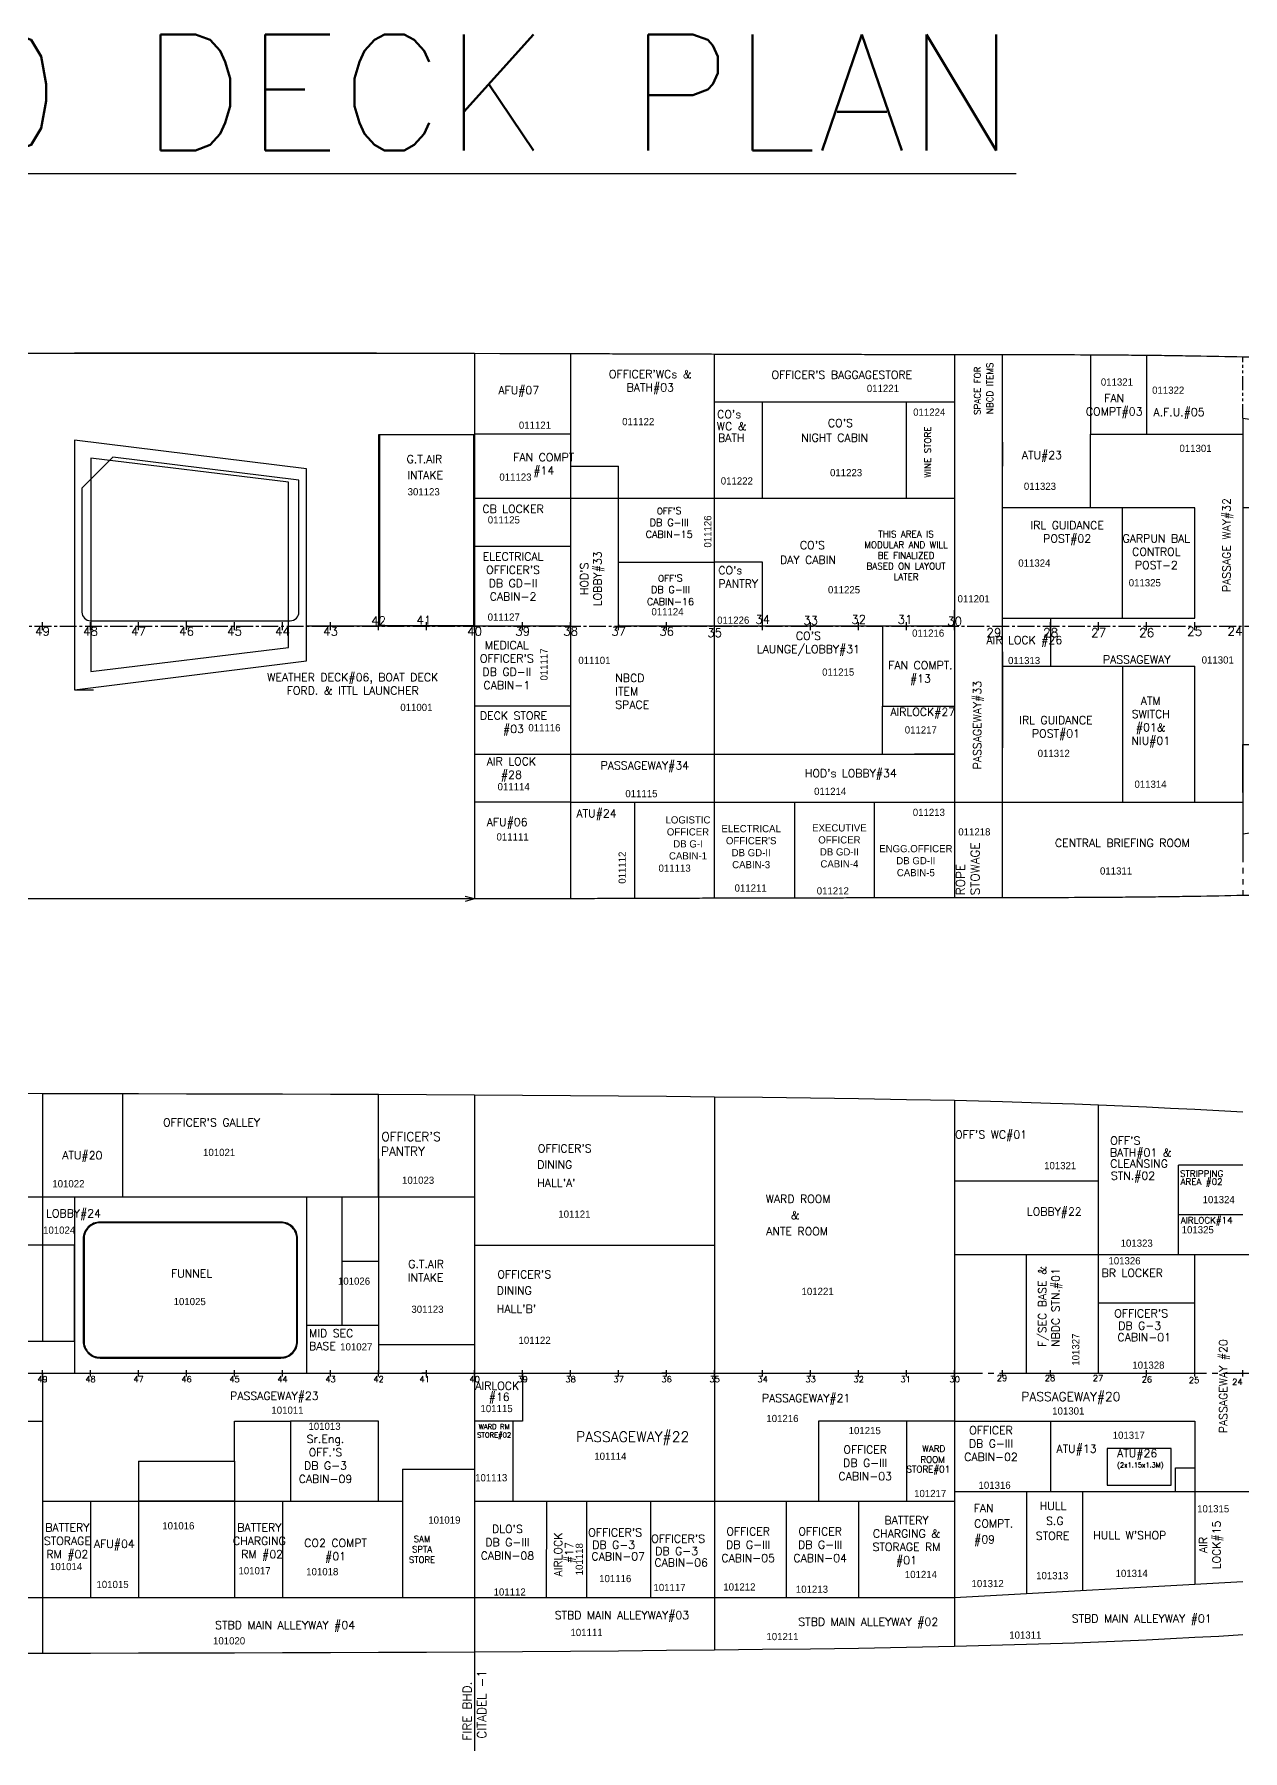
# Model space of a CAD drawing. Header units: millimetres. Extents: x 8394 to 174021, y 916 to 54598.
# Drawn here: x 89373 to 127127, y 971 to 54598 of the extents above; entities that cross this region are included whole.
import ezdxf
from ezdxf.enums import TextEntityAlignment as Align

# ---------------------------------------------------------------- set-up
doc = ezdxf.new("R2010")
doc.units = ezdxf.units.MM
doc.header["$LTSCALE"] = 700
doc.header["$MEASUREMENT"] = 0
for name, pattern in [('CENTER', [2, 1.25, -0.25, 0.25, -0.25]), ('CENTER2', [1.125, 0.75, -0.125, 0.125, -0.125]), ('PHANTOM', [2.5, 1.25, -0.25, 0.25, -0.25, 0.25, -0.25]), ('PHANTOM2', [1.25, 0.625, -0.125, 0.125, -0.125, 0.125, -0.125])]:
    doc.linetypes.add(name, pattern=pattern)
for name, color, linetype in [('00', 7, 'Continuous'), ('01', 7, 'Continuous'), ('01DK', 7, 'Continuous'), ('1 DECK', 7, 'Continuous'), ('CL', 7, 'Continuous'), ('COMPT.NOS', 4, 'Continuous'), ('COMPTNAME', 7, 'Continuous'), ('SUPPLIERS_WEAPONS_AND_SENSORS', 7, 'Continuous')]:
    doc.layers.add(name, color=color, linetype=linetype)
doc.styles.add('ROMANS', font='romans.shx', dxfattribs={"height": 150})
doc.styles.add('style1', font='romans.shx', dxfattribs={"height": 250})

# ---------------------------------------------------------------- blocks, each defined once
blk = doc.blocks.new('L1', base_point=(121652, 116332))
at = {"color": 251, "true_color": 0x636466}
blk.add_line((121652, 116207), (121652, 116457), dxfattribs=at)

msp = doc.modelspace()

# ---------------------------------------------------------------- hatches: boundary and pattern name
at = {"linetype": 'ByBlock', "lineweight": -2, "ltscale": 0.2, "true_color": 0x000000}
h = msp.add_hatch(color=18, dxfattribs=at)
edge = h.paths.add_edge_path()
edge.add_arc((111966, 36106), 9.78, 0, 360)

# ---------------------------------------------------------------- linework, layer by layer
at = {"color": 18, "true_color": 0x000000}
for p, q in [((103126, 44632), (103126, 27582)), ((118126, 44597), (118126, 27616)), ((118126, 44597), (118126, 27616)), ((119627, 27618), (119627, 44596)), ((124127, 44574), (124127, 42107)), ((118126, 43107), (110626, 43107)), ((112126, 40107), (112126, 43107)), ((116626, 40107), (116626, 43107)), ((127127, 42607), (127127, 29606, 0)), ((122377, 39807), (122377, 42107)), ((103126, 40107), (118126, 40107)), ((133127, 39807), (127127, 39807)), ((103126, 38607), (106126, 38607)), ((107626, 38107), (110626, 38107)), ((89625, 35982), (89625, 36232)), ((91125, 35982), (91125, 36232)), ((92625, 35982), (92625, 36232)), ((94125, 35997), (94125, 36247)), ((94125, 36142), (94125, 36042)), ((95625, 35982), (95625, 36232)), ((97125, 35982), (97125, 36232)), ((98626, 35982), (98626, 36232)), ((100126, 35982), (100126, 36232)), ((101626, 35982), (101626, 36232)), ((103126, 35982), (103126, 36232)), ((106126, 36107), (103126, 36107)), ((106126, 36107), (103126, 36107)), ((104626, 35982), (104626, 36232)), ((106126, 35982), (106126, 36232)), ((107626, 35982), (107626, 36232)), ((107626, 36157), (107626, 36057)), ((109126, 35982), (109126, 36232)), ((110626, 35982), (110626, 36232)), ((112126, 35982), (112126, 36232)), ((113626, 35982), (113626, 36232)), ((91225, 34110), (90625, 34110)), ((127127, 32407), (133127, 32407)), ((127127, 32407), (133127, 32407)), ((103126, 32107), (118126, 32107)), ((103126, 32107), (118126, 32107)), ((106126, 30607), (118126, 30607)), ((108126, 30607), (108126, 27595)), ((113126, 30607), (113126, 27610)), ((115626, 27614), (115626, 30607)), ((103126, 27582), (102836, 27660)), ((103126, 27582), (102836, 27660)), ((103126, 27582), (102836, 27504)), ((103126, 27582), (102836, 27504)), ((89625, 21509), (89625, 13763)), ((100126, 18263), (100126, 21480)), ((103126, 21466), (103126, 18263)), ((110626, 21403), (110626, 4122)), ((118126, 21291), (118126, 4234)), ((100126, 19463), (100126, 12763)), ((100126, 18263), (83623, 18264)), ((90625, 18263), (90625, 12763)), ((97875, 18263), (97875, 12763)), ((103126, 18263), (100126, 18263)), ((100126, 18263), (100126, 13563)), ((103126, 18263), (103126, 4059)), ((103126, 16763), (110626, 16763)), ((103126, 16763), (110626, 16763)), ((133127, 16463), (118126, 16463)), ((122627, 12763), (122627, 16463)), ((122627, 14963), (125627, 14963)), ((97875, 14263), (100126, 14263)), ((87825, 13763), (90625, 13763)), ((100126, 13663), (103126, 13663)), ((87825, 12763), (90625, 12763)), ((89625, 12663), (89625, 12863)), ((89625, 12663), (89625, 12863)), ((89625, 12763), (89625, 11513)), ((89625, 12763), (89625, 4017)), ((91125, 12663), (91125, 12863)), ((91125, 12663), (91125, 12863)), ((92625, 12663), (92625, 12863)), ((94125, 12663), (94125, 12863)), ((95625, 12663), (95625, 12863)), ((97125, 12663), (97125, 12863)), ((98626, 12663), (98626, 12863)), ((100126, 12663), (100126, 12863)), ((101626, 12663), (101626, 12863)), ((103126, 12663), (103126, 12863)), ((103126, 12763), (118126, 12763)), ((104626, 12663), (104626, 12863)), ((106126, 12663), (106126, 12863)), ((107626, 12663), (107626, 12863)), ((109126, 12663), (109126, 12863)), ((110626, 12663), (110626, 12863)), ((110626, 12763), (118126, 12763)), ((112126, 12663), (112126, 12863)), ((113626, 12663), (113626, 12863)), ((115126, 12663), (115126, 12863)), ((116626, 12663), (116626, 12863)), ((118126, 12663), (118126, 12863)), ((118126, 12663), (118126, 12863)), ((119627, 12663), (119627, 12863)), ((121127, 12663), (121127, 12863)), ((124127, 12663), (124127, 12863)), ((125627, 12663), (125627, 12863)), ((127127, 12663), (127127, 12863)), ((116626, 11263), (116626, 8763)), ((118126, 11263), (122627, 11263)), ((121127, 11263), (121127, 9063)), ((121127, 11263), (121127, 9063)), ((92625, 10013), (92625, 8763)), ((92625, 10013), (92625, 5762)), ((95625, 10013), (95625, 5762)), ((100876, 9763), (103126, 9763)), ((100876, 9763), (100876, 5762)), ((100876, 9763), (103126, 9763)), ((100876, 9763), (100876, 5762)), ((100876, 9763), (103126, 9763)), ((100876, 9763), (100876, 5762)), ((89625, 8763), (100876, 8763)), ((95625, 8763), (92625, 8763)), ((95566, 8763), (95243, 8763)), ((103126, 8763), (118126, 8763)), ((112876, 5762), (112876, 8763)), ((115126, 8763), (115126, 5762)), ((133127, 9063), (118126, 9063)), ((71624, 5762), (118126, 5762)), ((92625, 5762), (95625, 5762))]:
    msp.add_line(p, q, dxfattribs=at)
at = {"color": 18, "linetype": 'Continuous', "true_color": 0x000000}
for p, q in [((106126, 44624), (106126, 27590)), ((106126, 36107), (103126, 36107)), ((119627, 35307), (119627, 32307)), ((106126, 33607), (103126, 33607)), ((122627, 16463), (122627, 21153)), ((122627, 18763), (118126, 18763)), ((90625, 12763), (118126, 12763))]:
    msp.add_line(p, q, dxfattribs=at)
at = {"color": 18, "linetype": 'CENTER2', "true_color": 0x000000}
msp.add_line((30320, 36107), (174021, 36107), dxfattribs=at)
msp.add_line((30320, 36107), (174021, 36107), dxfattribs=at)
at = {"color": 18, "linetype": 'ByBlock', "true_color": 0x000000}
msp.add_line((103126, 30857), (103126, 29607), dxfattribs=at)
at = {"color": 18, "lineweight": -2, "true_color": 0x000000}
msp.add_line((92125, 21509), (92125, 18263), dxfattribs=at)
at = {"color": 18, "linetype": 'ByBlock', "lineweight": -2, "ltscale": 0.2, "true_color": 0x000000}
for p, q in [((98976, 18263), (98976, 14263)), ((98976, 16263), (100126, 16263))]:
    msp.add_line(p, q, dxfattribs=at)
at = {"color": 18, "true_color": 0x000000}
for points in [[(110678, 44610, 0.000242), (112126, 44606, 0.000094), (112876, 44605, -0.000048), (113626, 44603, -0.000044), (114376, 44602, 0.000115), (115126, 44600, 0.000129), (115876, 44599, 0.000009), (118126, 44597, -0.000027), (118877, 44597, -0.000137), (119627, 44596, -0.000198), (120377, 44595, -0.000333), (121127, 44593, -0.000703), (122627, 44586, -0.000416), (123377, 44581, -0.00079), (124127, 44574, -0.000842), (124877, 44565, -0.000675), (125627, 44553, -0.001235), (127127, 44524, -0.001138), (128627, 44488, -0.000487)], [(83131, 44632), (93010, 44632), (93025, 44632), (93039, 44632), (98626, 44632), (100126, 44632), (100146, 44632), (100876, 44632), (101626, 44632), (102376, 44632), (103106, 44632), (103126, 44632), (103921, 44631), (103935, 44631, 0.001689), (104626, 44628, -0.000218), (105376, 44627, 0.000043), (106126, 44624, 0.000065), (106876, 44622, -0.000106), (107626, 44620, -0.000124), (108376, 44618, -0.000025), (109126, 44615, 0.000017), (109876, 44613, 0.000085), (110626, 44610, 0.000008), (110678, 44610)], [(128627, 27726, -0.001138), (127127, 27690, -0.001235), (125627, 27661, -0.000675), (124877, 27649, -0.000842), (124127, 27640, -0.00079), (123377, 27633, -0.000416), (122627, 27628, -0.000703), (121127, 27621, -0.000333), (120377, 27619, -0.000198), (119627, 27618, -0.000137), (118877, 27617, -0.000027), (118126, 27617, 0.000009), (115876, 27615, 0.000129), (115126, 27614, 0.000115), (114376, 27612, -0.000044), (113626, 27611, -0.000048), (112876, 27609, 0.000094), (112126, 27608, 0.000215), (110678, 27604, -0.001851), (110626, 27604, 0.000085), (109876, 27601, 0.000017), (109126, 27599, -0.000025), (108376, 27596, -0.000124), (107626, 27594, -0.000106), (106876, 27592, 0.000065), (106126, 27590, 0.000043), (105376, 27587, -0.000218), (104626, 27586, 0.001689), (103935, 27583), (103921, 27583), (103126, 27582), (103106, 27582), (102376, 27582), (101626, 27582), (100876, 27582), (100146, 27582), (100126, 27582), (98626, 27582), (93039, 27582), (93025, 27582), (93010, 27582), (83131, 27582)], [(101631, 36127), (103056, 36127, 0.414214), (103106, 36177), (103106, 42037, 0.414214), (103056, 42087), (101631, 42087), (100206, 42087, 0.414214), (100155, 42037), (100155, 36177, 0.414214), (100206, 36127), (101630, 36127)]]:
    msp.add_lwpolyline(points, format="xyb", dxfattribs=at)
at = {"color": 18, "true_color": 0x000000, "elevation": 0}
msp.add_lwpolyline([(122377, 44588), (122377, 42107), (127127, 42107)], dxfattribs=at)
at = {"color": 18, "true_color": 0x000000}
for points in [[(127127, 42607), (141378, 40607), (141378, 31607), (127127, 29607)], [(103126, 42097), (103126, 36107), (100136, 36107), (100136, 42097), (103126, 42097)], [(106126, 41107), (107626, 41107)], [(118126, 36107), (107626, 36107), (107626, 41107)], [(112126, 36107), (112126, 38107), (110626, 38107)], [(115876, 36107), (115876, 33607)], [(118126, 30607), (119627, 30607)], [(120377, 12763), (120377, 12763), (125627, 12763), (125627, 16463)], [(120377, 12763), (120377, 16463)], [(86625, 9763), (87625, 9763), (87625, 11263), (89625, 11263)], [(95625, 10013), (95625, 11263), (97375, 11263)], [(100126, 8763), (100126, 11263), (97375, 11263), (97375, 8763)], [(118126, 11263), (113876, 11263), (113876, 8763)], [(122627, 11263), (125627, 11263), (125627, 9063)]]:
    msp.add_lwpolyline(points, dxfattribs=at)
at = {"color": 18, "true_color": 0x000000, "elevation": 3667}
msp.add_lwpolyline([(97876, 41024), (90625, 41922), (90625, 41622), (90625, 34622), (90625, 34122), (97876, 35022)], close=True, dxfattribs=at)
at = {"color": 18, "true_color": 0x000000}
for points in [[(91425, 13238), (97075, 13238, 0.414214), (97600, 13763), (97600, 16963, 0.414214), (97075, 17488), (91425, 17488, 0.414214), (90900, 16963), (90900, 13763, 0.414214)], [(91425, 13263), (97075, 13263, 0.414214), (97575, 13763), (97575, 16963, 0.414214), (97075, 17463), (91425, 17463, 0.414214), (90925, 16963), (90925, 13763, 0.414214)]]:
    msp.add_lwpolyline(points, format="xyb", close=True, dxfattribs=at)
at = {"color": 18, "linetype": 'ByBlock', "lineweight": -2, "ltscale": 0.2, "true_color": 0x000000}
msp.add_lwpolyline([(89625, 16763), (89625, 13763), (90625, 13763), (90625, 16763), (89625, 16763)], dxfattribs=at)
at = {"color": 18, "linetype": 'CENTER', "true_color": 0x000000}
msp.add_lwpolyline([(8394, 12763), (118126, 12763), (168786, 12763)], dxfattribs=at)
at = {"color": 18, "true_color": 0x000000}
msp.add_lwpolyline([(125627, 9063), (125027, 9063), (125027, 9813), (125627, 9813)], close=True, dxfattribs=at)
at = {"color": 18, "linetype": 'ByBlock', "lineweight": -2, "ltscale": 0.2, "true_color": 0x000000}
for centre in [(111236, 36107), (111966, 36106)]:
    msp.add_circle(centre, 9.78, dxfattribs=at)
at = {"layer": '00', "color": 18, "true_color": 0x000000}
for p, q in [((110626, 27604), (110626, 44610)), ((125627, 39807), (119627, 39807)), ((125627, 36357), (125627, 39807)), ((100126, 36107), (97876, 36107, 3667)), ((119627, 34857), (125627, 34857)), ((125627, 30607, 0), (125627, 34857)), ((106126, 30607), (103126, 30607)), ((125127, 16463), (125127, 19263)), ((127127, 19263), (125127, 19263)), ((127127, 17713), (125127, 17713)), ((90625, 16763), (89625, 16763)), ((101626, 12763), (101476, 12763)), ((118126, 5762), (127127, 6262))]:
    msp.add_line(p, q, dxfattribs=at)
msp.add_lwpolyline([(89625, 16763), (74624, 16763), (63624, 16763)], dxfattribs=at)
at = {"layer": '01', "color": 18, "linetype": 'ByBlock', "true_color": 0x000000}
for p, q in [((100061, 44632), (90625, 44632)), ((106126, 42107), (103126, 42107)), ((119627, 41857), (119627, 41107)), ((123377, 36357), (123377, 39807)), ((118126, 36107), (118126, 36607)), ((118126, 36107), (118126, 36607)), ((119627, 36357), (125627, 36357)), ((121127, 36357), (121127, 34857)), ((123377, 34857), (123377, 30607, 0)), ((125627, 30607, 0), (125627, 32407, 0)), ((118126, 32107), (116876, 32107)), ((119627, 30607), (127127, 30607, 0)), ((103126, 30472), (103126, 29722)), ((103126, 27582), (90618, 27582)), ((100126, 18263), (100126, 19513)), ((109126, 12763), (108976, 12763)), ((104326, 11263), (104326, 8763)), ((92625, 10013), (95625, 10013)), ((91125, 8763), (91125, 5762)), ((92625, 8763), (95625, 8763)), ((97125, 8763), (97125, 5762)), ((105376, 8763), (105369, 5762)), ((106626, 8763), (106626, 5762)), ((106626, 8763), (106626, 5762)), ((108626, 8763), (108626, 5762)), ((110626, 8763), (112626, 8763)), ((120377, 9063), (120377, 5887)), ((122127, 9063), (122127, 5985)), ((93706, 5762), (94544, 5762)), ((103126, 4059), (103126, 971))]:
    msp.add_line(p, q, dxfattribs=at)
at = {"layer": '01', "color": 18, "linetype": 'PHANTOM2', "true_color": 0x000000}
msp.add_line((127127, 42607), (127127, 44524), dxfattribs=at)
at = {"layer": '01', "color": 18, "linetype": 'PHANTOM', "true_color": 0x000000}
msp.add_line((127127, 29606), (127127, 27690), dxfattribs=at)
at = {"layer": '01', "color": 18, "true_color": 0x000000}
msp.add_lwpolyline([(91824, 41384), (90860, 40421), (90860, 36548), (90860, 36548, 0.414214), (91130, 36278), (97370, 36278), (97370, 36278, 0.414214), (97640, 36548), (97640, 40666), (91824, 41384)], format="xyb", dxfattribs=at)
at = {"layer": '01', "color": 18, "linetype": 'ByBlock', "true_color": 0x000000}
for points in [[(115876, 32107), (115876, 33607), (118126, 33607)], [(104626, 12763), (104626, 11263), (103126, 11263)], [(125627, 9063), (125627, 6179)]]:
    msp.add_lwpolyline(points, dxfattribs=at)
msp.add_lwpolyline([(124894, 10413), (122894, 10413), (122894, 9263), (124894, 9263)], close=True, dxfattribs=at)
at = {"layer": '01DK', "color": 18, "true_color": 0x000000}
msp.add_line((98986, 44632), (97885, 44632), dxfattribs=at)
at = {"layer": '1 DECK', "color": 18, "true_color": 0x000000}
for points in [[(88125, 21511, 0), (89625, 21509, 0), (91125, 21505, 0), (92625, 21502, 0), (94125, 21498, 0), (95625, 21494, 0), (97125, 21490, 0), (98626, 21485, 0), (100126, 21480, 0), (101626, 21474, 0), (103126, 21466, 0), (104626, 21457, 0), (106126, 21446, 0), (107626, 21434, 0), (109126, 21418, 0), (110626, 21403, 0), (112126, 21388, 0), (113626, 21370, 0), (115126, 21349, 0), (116626, 21322, 0), (118126, 21291, 0), (119627, 21252, 0), (121127, 21207, 0), (121877, 21181, 0), (122627, 21153, 0), (123377, 21122, 0), (124127, 21088, 0), (124877, 21051, 0), (125627, 21013, 0), (126377, 20972, 0), (127127, 20929, 0)], [(88125, 4014, 0), (89625, 4017, 0), (91125, 4020, 0), (92625, 4024, 0), (94125, 4028, 0), (95625, 4032, 0), (97125, 4035, 0), (98626, 4040, 0), (100126, 4045, 0), (101626, 4052, 0), (103126, 4059, 0), (104626, 4069, 0), (106126, 4079, 0), (107626, 4092, 0), (109126, 4107, 0), (110626, 4122, 0), (112126, 4138, 0), (113626, 4155, 0), (115126, 4177, 0), (116626, 4203, 0), (118126, 4234, 0), (119627, 4273, 0), (121127, 4318, 0), (121877, 4344, 0), (122627, 4372, 0), (123377, 4403, 0), (124127, 4437, 0), (124877, 4474, 0), (125627, 4513, 0), (126377, 4553, 0), (127127, 4596, 0)]]:
    msp.add_polyline3d(points, dxfattribs=at)
at = {"layer": 'CL', "color": 18, "true_color": 0x000000, "elevation": 3667}
msp.add_lwpolyline([(97313, 40602), (91137, 41359), (91137, 34685), (97313, 35442)], close=True, dxfattribs=at)
at = {"layer": 'SUPPLIERS_WEAPONS_AND_SENSORS', "color": 18, "linetype": 'Continuous', "true_color": 0x000000}
msp.add_line((127127, 30907, 0), (127127, 32407), dxfattribs=at)

# ---------------------------------------------------------------- block references
at = {"color": 18, "true_color": 0x000000, "xscale": 1.000048201625, "yscale": 1.000048201625, "zscale": 1.000048201625}
for p in [(104626, 36107), (115126, 36107), (116626, 36107), (116626, 36107), (116626, 36107), (118126, 36107), (118126, 36107), (119627, 36107), (121127, 36107), (122627, 36107), (122627, 36107), (124127, 36107), (124127, 36107), (125627, 36107), (125627, 36107)]:
    msp.add_blockref('L1', p, dxfattribs=at)

# ---------------------------------------------------------------- texts
at = {"color": 18, "true_color": 0x000000, "style": 'ROMANS'}
for s, height, p in [('SPACE FOR', 200, (118939, 44215)), ('NBCD ITEMS', 200, (119327, 44343)), ('CITADEL -1', 275, (103489, 3490)), ('FIRE BHD.', 275, (103032, 3126))]:
    msp.add_text(s, height=height, rotation=90, dxfattribs=at).set_placement(p, align=Align.RIGHT)
for s, height, p in [('49', 270, (89628, 35945)), ('48', 270, (91128, 35945)), ('47', 270, (92628, 35945)), ('46', 270, (94128, 35945)), ('45', 270, (95628, 35945)), ('44', 270, (97128, 35945)), ('43', 270, (98629, 35945)), ('42', 270, (100129, 36272)), ('41', 270, (101543, 36295)), ('40', 270, (103129, 35945)), ('39', 270, (104629, 35945)), ('38', 270, (106129, 35945)), ('37', 270, (107629, 35945)), ('36', 270, (109129, 35945)), ('35', 270, (110629, 35902)), ('34', 270, (112129, 36317)), ('33', 270, (113629, 36288)), ('32', 270, (115129, 36317)), ('31', 270, (116575, 36317)), ('30', 270, (118126, 36260)), ('49', 189, (89628, 12576)), ('48', 189, (91128, 12576)), ('47', 189, (92628, 12576)), ('46', 189, (94128, 12576)), ('45', 189, (95628, 12576)), ('44', 189, (97128, 12576)), ('43', 189, (98629, 12576)), ('42', 189, (100129, 12576)), ('41', 189, (101568, 12576)), ('40', 189, (103129, 12576)), ('39', 189, (104629, 12576)), ('38', 189, (106129, 12576)), ('37', 189, (107629, 12576)), ('36', 189, (109129, 12576)), ('35', 189, (110629, 12578)), ('34', 189, (112129, 12576)), ('33', 189, (113629, 12576)), ('32', 189, (115129, 12576)), ('31', 189, (116597, 12576)), ('30', 189, (118129, 12576))]:
    msp.add_text(s, height=height, dxfattribs=at).set_placement(p, align=Align.MIDDLE)
for s, height, p in [('29', 275, (119355, 35766)), ('28', 275, (121127, 35766)), ('27', 275, (122627, 35766)), ('26', 275, (124127, 35766)), ('25', 275, (125627, 35807)), ('24', 275, (126888, 35814)), ('29', 189, (119608, 12519)), ('28', 189, (121108, 12519)), ('27', 189, (122608, 12519)), ('26', 189, (124134, 12475)), ('25', 189, (125608, 12455)), ('24', 189, (126962, 12397))]:
    msp.add_text(s, height=height, dxfattribs=at).set_placement(p, align=Align.CENTER)
at = {"color": 18, "linetype": 'Continuous', "true_color": 0x000000, "insert": (53525, 54598), "char_height": 3626.77, "width": 86555.61, "attachment_point": 1, "style": 'ROMANS'}
msp.add_mtext('{\\L01 DECK & 10 DECK PLAN}', dxfattribs=at)
at = {"color": 18, "true_color": 0x000000, "style": 'ROMANS'}
for s, insert, char_height, width, attachment_point in [('THIS AREA IS MODULAR AND WILL BE FINALIZED BASED ON LAYOUT LATER', (116610, 38315), 200.01, 2860.14, 5), ('{\\H0.625x;ATU#26\\P\\H0.6x;(2x1.15x1.3M)\\P }', (123204, 10388), 400.02, 1855.18, 1)]:
    msp.add_mtext(s, dxfattribs=dict(at, insert=insert, char_height=char_height, width=width, attachment_point=attachment_point))
at = {"layer": 'COMPT.NOS', "color": 18, "linetype": 'ByBlock', "true_color": 0x000000, "char_height": 225, "width": 1831.54, "attachment_point": 1}
for s, insert in [('011221', (115385, 43648)), ('011321', (122696, 43847)), ('011322', (124298, 43592)), ('011224', (116832, 42907)), ('011121', (104512, 42499)), ('011122', (107740, 42610)), ('011301', (125152, 41775)), ('011123', (103903, 40877)), ('011222', (110820, 40757)), ('011223', (114234, 41016)), ('301123', (101036, 40418)), ('011323', (120291, 40590)), ('011125', (103540, 39540)), ('011324', (120116, 38191)), ('011325', (123567, 37575)), ('011225', (114170, 37357)), ('011201', (118219, 37074)), ('011127', (103537, 36503)), ('011124', (108654, 36670)), ('011226', (110708, 36406)), ('011216', (116798, 36002)), ('011101', (106370, 35150)), ('011313', (119796, 35146)), ('011301', (125846, 35163)), ('011215', (113987, 34785)), ('011001', (100808, 33681)), ('011116', (104809, 33045)), ('011217', (116569, 32977)), ('011312', (120722, 32244)), ('011114', (103847, 31203)), ('011314', (123746, 31281)), ('011115', (107839, 30986)), ('011214', (113736, 31058)), ('011213', (116820, 30402)), ('011111', (103814, 29634)), ('011218', (118242, 29792)), ('011113', (108876, 28658)), ('011311', (122669, 28571)), ('011211', (111252, 28037)), ('011212', (113819, 27948)), ('101021', (94645, 19777)), ('101321', (120923, 19363)), ('101022', (89935, 18797)), ('101023', (100862, 18907)), ('101324', (125875, 18302)), ('101121', (105745, 17848)), ('101024', (89646, 17348)), ('101325', (125221, 17360)), ('101323', (123314, 16941)), ('101326', (122933, 16391)), ('101026', (98860, 15754)), ('101025', (93725, 15117)), ('101221', (113344, 15435)), ('301123', (101154, 14877)), ('101027', (98930, 13701)), ('101122', (104501, 13906)), ('101328', (123680, 13130)), ('101011', (96780, 11723)), ('101115', (103313, 11773)), ('101216', (112245, 11463)), ('101301', (121176, 11697)), ('101013', (97938, 11219)), ('101215', (114816, 11086)), ('101317', (123066, 10941)), ('101114', (106869, 10284)), ('101113', (103146, 9612)), ('101217', (116861, 9119)), ('101316', (118874, 9377)), ('101315', (125703, 8641)), ('101016', (93370, 8110)), ('101019', (101682, 8289)), ('101014', (89864, 6836)), ('101017', (95751, 6707)), ('101018', (97867, 6676)), ('101116', (107021, 6461)), ('101214', (116572, 6590)), ('101313', (120675, 6553)), ('101314', (123156, 6623)), ('101015', (91315, 6277)), ('101112', (103722, 6041)), ('101117', (108718, 6183)), ('101212', (110900, 6199)), ('101213', (113167, 6128)), ('101312', (118656, 6305)), ('101020', (94956, 4516)), ('101111', (106125, 4778)), ('101211', (112247, 4649)), ('101311', (119833, 4695))]:
    msp.add_mtext(s, dxfattribs=dict(at, insert=insert))
at = {"layer": 'COMPT.NOS', "color": 18, "linetype": 'ByBlock', "true_color": 0x000000, "char_height": 225, "width": 1831.54, "attachment_point": 1, "rotation": 90}
for s, insert in [('011126', (110300, 38562)), ('011117', (105184, 34407)), ('011112', (107626, 28059)), ('101327', (121798, 13000)), ('101118', (106287, 6451))]:
    msp.add_mtext(s, dxfattribs=dict(at, insert=insert))
at = {"layer": 'COMPTNAME', "color": 18, "linetype": 'ByBlock', "true_color": 0x000000}
for s, height, style, p in [('WC & ', 250, 'style1', (110695, 42229)), ("CO's ", 250, 'style1', (110707, 42602)), ("CO'S", 250, 'style1', (114167, 42329)), ('BATH', 250, 'style1', (110734, 41865)), ('NIGHT CABIN', 250.01, 'style1', (113335, 41871)), ("CO'S", 250, 'style1', (113294, 38512)), ('DAY CABIN', 250, 'style1', (112672, 38053)), ('CENTRAL BRIEFING ROOM', 250.01, 'style1', (121262, 29207, 0)), ("OFFICER'S GALLEY", 250.01, 'style1', (93393, 20475)), ("OFF'S WC#01", 250.01, 'style1', (118139, 20095)), ("OFFICER'S ", 275, 'ROMANS', (100219, 20020)), ("OFFICER'S ", 250, 'style1', (105104, 19664)), ("OFF'S ", 250, 'style1', (122989, 19907)), ('PANTRY', 275, 'ROMANS', (100206, 19562)), ('DINING ', 250, 'style1', (105087, 19157)), ('CLEANSING', 250, 'style1', (122989, 19188)), ('BATH#01 & ', 250, 'style1', (122979, 19534)), ("HALL'A'", 250, 'style1', (105087, 18584)), ('STN.#02', 250, 'style1', (123009, 18811)), ('STRIPPING ', 200, 'style1', (125168, 18902)), ('AREA #02', 200, 'style1', (125188, 18650)), ('WARD ROOM ', 250, 'style1', (112225, 18087)), ('    & ', 250, 'style1', (112258, 17580)), ('LOBBY#22', 250, 'style1', (120383, 17689)), ('ANTE ROOM', 250, 'style1', (112241, 17074)), ('AIRLOCK#14', 200, 'style1', (125192, 17444)), ("OFFICER'S ", 250, 'style1', (103840, 15729)), ('BR LOCKER', 250, 'style1', (122720, 15773)), ('DINING ', 250, 'style1', (103823, 15223)), ("HALL'B'", 250, 'style1', (103823, 14649)), ("OFFICER'S", 250, 'style1', (123115, 14510)), ('MID SEC ', 250, 'style1', (97957, 13889)), ('CABIN-01', 250, 'style1', (123215, 13763)), ('DB G-3 ', 250, 'style1', (123239, 14123)), ('BASE', 250, 'style1', (97957, 13489)), ('AIRLOCK', 250, 'style1', (103151, 12246)), ('#16', 250, 'style1', (103571, 11901)), ('WARD', 200, 'style1', (117115, 10306)), ('ATU#13', 250, 'style1', (121310, 10281)), ('STORE#01', 200, 'style1', (116624, 9667)), ('ROOM', 200, 'style1', (117056, 9967)), ('FAN ', 250, 'ROMANS', (118724, 8422)), ('HULL ', 250, 'style1', (120784, 8491)), ('COMPT.', 250, 'ROMANS', (118736, 7943)), ('S.G ', 250, 'style1', (120984, 8024)), ("OFFICER'S", 250, 'style1', (106680, 7664)), ('DB G-3 ', 250, 'style1', (106804, 7277)), ("OFFICER'S", 250, 'style1', (108647, 7470)), ('#09', 250, 'ROMANS', (118736, 7447)), ('STORE', 250, 'style1', (120664, 7558)), ('CABIN-07', 250, 'style1', (106780, 6917)), ('CABIN-06', 250, 'style1', (108747, 6723)), ('DB G-3 ', 250, 'style1', (108771, 7083))]:
    msp.add_text(s, height=height, dxfattribs=dict(at, style=style)).set_placement(p)
at = {"layer": 'COMPTNAME', "color": 18, "true_color": 0x000000, "style": 'style1'}
for s, height, p in [('G.T.AIR', 250, (101005, 41203)), ('INTAKE', 250, (101028, 40704)), ('PASSAGEWAY', 250, (122760, 34938, 0)), ("HOD's LOBBY#34", 250.01, (113447, 31385))]:
    msp.add_text(s, height=height, dxfattribs=at).set_placement(p)
for s, p in [('PASSAGE WAY#32', (126749, 40106)), ('PASSAGEWAY #20', (126644, 13826))]:
    msp.add_text(s, height=250.01, rotation=90, dxfattribs=at).set_placement(p, align=Align.RIGHT)
at = {"layer": 'COMPTNAME', "color": 18, "true_color": 0x000000, "style": 'ROMANS'}
for s, height in [('PASSAGEWAY#33', 250.01), ('PASSAGEWAY', 250)]:
    msp.add_text(s, height=height, rotation=90, dxfattribs=at).set_placement((118959, 31631))
at = {"layer": 'COMPTNAME', "color": 18, "true_color": 0x000000}
for s, height, style, p in [('G.T.AIR', 250, 'style1', (102170, 16052)), ('FUNNEL', 250, 'style1', (94929, 15756)), ('INTAKE', 250, 'style1', (102156, 15626)), ('PASSAGEWAY#23', 250.01, 'style1', (98255, 11931)), ('PASSAGEWAY#21', 250.01, 'style1', (114869, 11861)), ('PASSAGEWAY#20', 280.01, 'ROMANS', (123306, 11894)), ('PASSAGEWAY#22', 320.02, 'ROMANS', (109837, 10621)), ('STBD MAIN ALLEYWAY#03', 250.01, 'style1', (109831, 5080)), ('STBD MAIN ALLEYWAY #04', 250.01, 'style1', (99394, 4771)), ('STBD MAIN ALLEYWAY #02', 250.01, 'style1', (117614, 4872)), ('STBD MAIN ALLEYWAY #01', 250.01, 'style1', (126158, 4974))]:
    msp.add_text(s, height=height, dxfattribs=dict(at, style=style)).set_placement(p, align=Align.RIGHT)
at = {"layer": 'COMPTNAME', "color": 18, "linetype": 'ByBlock', "true_color": 0x000000, "style": 'style1'}
for s, p in [('AIRLOCK', (105863, 6413)), ('#17', (106208, 6833))]:
    msp.add_text(s, height=250, rotation=90, dxfattribs=at).set_placement(p)
at = {"layer": 'COMPTNAME', "color": 18, "true_color": 0x000000}
for s, insert, char_height, width, attachment_point, style in [("OFFICER'WCs & BATH#03", (108617, 43733), 250.01, 3915, 5, 'style1'), ("OFFICER'S BAGGAGESTORE", (114602, 43960), 250.01, 5568.6, 5, 'style1'), ('FAN COMPT\\P#14', (105290, 41134), 250, 1847.31, 5, 'style1'), ('{\\C8;CB LOCKER}', (104330, 39770), 250.01, 3915, 5, 'style1'), ("OFF'{\\H1.1x;S\\PDB G-III \\PCABIN-15}", (109209, 39345), 200.01, 1762.31, 5, 'ROMANS'), ('IRL GUIDANCE POST#02', (121643, 39010, 0), 250.01, 3613.86, 5, 'style1'), ('GARPUN BAL CONTROL POST-2', (124429, 38431, 0), 250.01, 2300.27, 5, 'style1'), ("\\pt1732.5;ELECTRICAL\\POFFICER'S\\P\\ptz;DB GD-II\\PCABIN-2", (104331, 37656), 250.01, 3915, 5, 'style1'), ("OFF'{\\H1.1x;S\\PDB G-III \\PCABIN-16}", (109247, 37243, 0), 200.01, 1762.31, 5, 'ROMANS'), ("\\pt1750.1;MEDICAL\\POFFICER'S\\P\\ptz;DB GD-II\\PCABIN-1", (104135, 34887), 250.01, 3915, 5, 'style1'), ("CO'S LAUNGE/LOBBY#31", (113558, 35554), 250.01, 2352.39, 5, 'style1'), ('WEATHER DECK#06, BOAT DECK FORD. & ITTL LAUNCHER', (99321, 34301), 250.01, 6138.29, 5, 'style1'), ('NBCD ITEM SPACE', (107524, 34612), 250.01, 1449.07, 1, 'style1'), ('ATM SWITCH\\P#01& NIU#01', (124255, 33111, 0), 250.01, 1682.82, 5, 'style1'), ('DECK STORE #03', (104345, 33061), 250.01, 2694.25, 5, 'style1'), ('IRL GUIDANCE POST#01', (121292, 32919), 250.01, 2831.51, 5, 'ROMANS'), ('IRL GUIDANCE POST#01', (121292, 32919, 0), 250.01, 2831.51, 5, 'style1'), ('PASSAGEWAY#34', (107065, 31881), 250.01, 1449.07, 1, 'style1'), ('\\pt1925;ATU#20', (90246, 19698), 250.01, 1868.05, 1, 'style1'), ('\\pt1925;LOBBY#24', (89739, 17885), 250.01, 1868.05, 1, 'style1'), ("Sr.Eng.\\POFF.'S\\PDB G-3\\PCABIN-09", (98470, 10085), 250, 3015.9, 5, 'style1'), ('{\\H0.625x;WARD RM STORE#02}', (103740, 10940), 250.01, 1880.09, 5, 'style1'), ('\\pt1925;OFFICER\\P\\ptz;DB G-III\\PCABIN-02', (119263, 10565), 250.01, 2336.59, 5, 'style1'), ('\\pt1925;OFFICER\\P\\ptz;DB G-III\\PCABIN-03', (115334, 9963), 250.01, 2336.59, 5, 'style1'), ('BATTERY  STORAGE RM #02', (90404, 7484), 250.01, 1482.45, 5, 'style1'), ('BATTERY CHARGING  RM #02', (96404, 7484), 250.01, 1628.5, 5, 'style1'), ('BATTERY CHARGING & STORAGE RM #01', (116624, 7504), 250.01, 3103.77, 5, 'style1'), ('CO2 COMPT\\P#01', (98786, 7210), 250, 3047.48, 5, 'style1'), ('{\\H0.7813x;SAM SPTA STORE}', (101487, 7262), 250.01, 1262.82, 5, 'style1'), ("DLO'S\\PDB G-III \\PCABIN-08", (104154, 7481), 250, 3015.9, 5, 'style1'), ('\\pt1925;OFFICER\\P\\ptz;DB G-III\\PCABIN-05', (111676, 7405), 250.01, 2336.59, 5, 'style1'), ('\\pt1925;OFFICER\\P\\ptz;DB G-III\\PCABIN-04', (113926, 7405), 250.01, 2336.59, 5, 'style1'), ("HULL W'SHOP", (123600, 7701), 250.01, 2575.03, 5, 'style1')]:
    msp.add_mtext(s, dxfattribs=dict(at, insert=insert, char_height=char_height, width=width, attachment_point=attachment_point, style=style))
at = {"layer": 'COMPTNAME', "color": 18, "true_color": 0x000000, "char_height": 250, "width": 2000.1, "attachment_point": 5, "line_spacing_factor": 1.3, "style": 'style1'}
for s, insert in [('AFU#07', (104510, 43437)), ('AFU#06', (104146, 29942))]:
    msp.add_mtext(s, dxfattribs=dict(at, insert=insert))
at = {"layer": 'COMPTNAME', "color": 18, "linetype": 'Continuous', "true_color": 0x000000, "attachment_point": 5, "style": 'style1'}
for s, insert, char_height, width in [('FAN COMPT#03', (123113, 42980), 250.01, 2282.19), ('{\\Fromans.shx|c0;A.F.U.#05}', (125138, 42752), 250.01, 2139.95), ('{\\Fromans.shx|c0;ATU#23}', (120855, 41410), 250.01, 2282.19), ('AIR LOCK #26', (120304, 35630, 0), 250.01, 2237.51), ('AIRLOCK#27', (117131, 33385), 250, 2460.4), ('{\\Fromans.shx|c1;AIR LOC\\Fromans.shx|c0;K\\P#28}', (104278, 31632), 250.01, 2280.11), ('ATU#24', (106938, 30216), 250, 2282.19), ('AFU#04', (91872, 7390), 250, 1455.84)]:
    msp.add_mtext(s, dxfattribs=dict(at, insert=insert, char_height=char_height, width=width))
at = {"layer": 'COMPTNAME', "color": 18, "true_color": 0x000000, "rotation": 90}
for s, insert, char_height, width, attachment_point, style in [('WINE STORE', (117287, 41544), 200, 1847.31, 5, 'ROMANS'), ("HOD'S LOBBY#33", (106807, 37585), 250.01, 2183.36, 5, 'style1'), ('F/SEC BASE & NBDC STN.#01', (120742, 13584), 250.01, 3226.82, 1, 'style1'), ('AIR LOCK#15 ', (126144, 7398), 250.01, 1307.84, 5, 'style1')]:
    msp.add_mtext(s, dxfattribs=dict(at, insert=insert, char_height=char_height, width=width, attachment_point=attachment_point, style=style))
at = {"layer": 'COMPTNAME', "color": 18, "true_color": 0x000000, "insert": (110743, 37976), "char_height": 120.01, "width": 1508.28, "attachment_point": 1}
msp.add_mtext("{\\Fromans|c0;\\H2.083x;CO's \\PPANTRY}", dxfattribs=at)
at = {"layer": 'COMPTNAME', "color": 18, "linetype": 'Continuous', "true_color": 0x000000, "attachment_point": 5}
for s, insert, char_height, width in [('{\\Fromans|c0;\\H0.6734x;FAN COMPT.\\P#13\\H1.485x;\\C42; }', (117060, 34635), 371.27, 2012.58), ('LOGISTIC\\POFFICER\\PDB G-I\\PCABIN-1', (109796, 29490), 225, 2282.19), ("\\pt1732.5;ELECTRICAL\\POFFICER'S\\P\\ptz;DB GD-II\\PCABIN-3", (111770, 29216), 225.01, 2282.19), ('EXECUTIVE\\POFFICER \\PDB GD-II\\PCABIN-4', (114527, 29240), 225, 2282.19), ('ENGG.OFFICER\\PDB GD-II\\PCABIN-5', (116915, 28778), 225.01, 2282.19)]:
    msp.add_mtext(s, dxfattribs=dict(at, insert=insert, char_height=char_height, width=width))
at = {"layer": 'COMPTNAME', "color": 18, "true_color": 0x000000, "insert": (118172, 27699), "char_height": 275, "attachment_point": 1, "rotation": 90, "style": 'ROMANS'}
msp.add_mtext('ROPE\\PSTOWAGE', dxfattribs=at)
msp.add_mtext('ROPE\\PSTOWAGE', dxfattribs=at)

doc.saveas('drawing.dxf')
